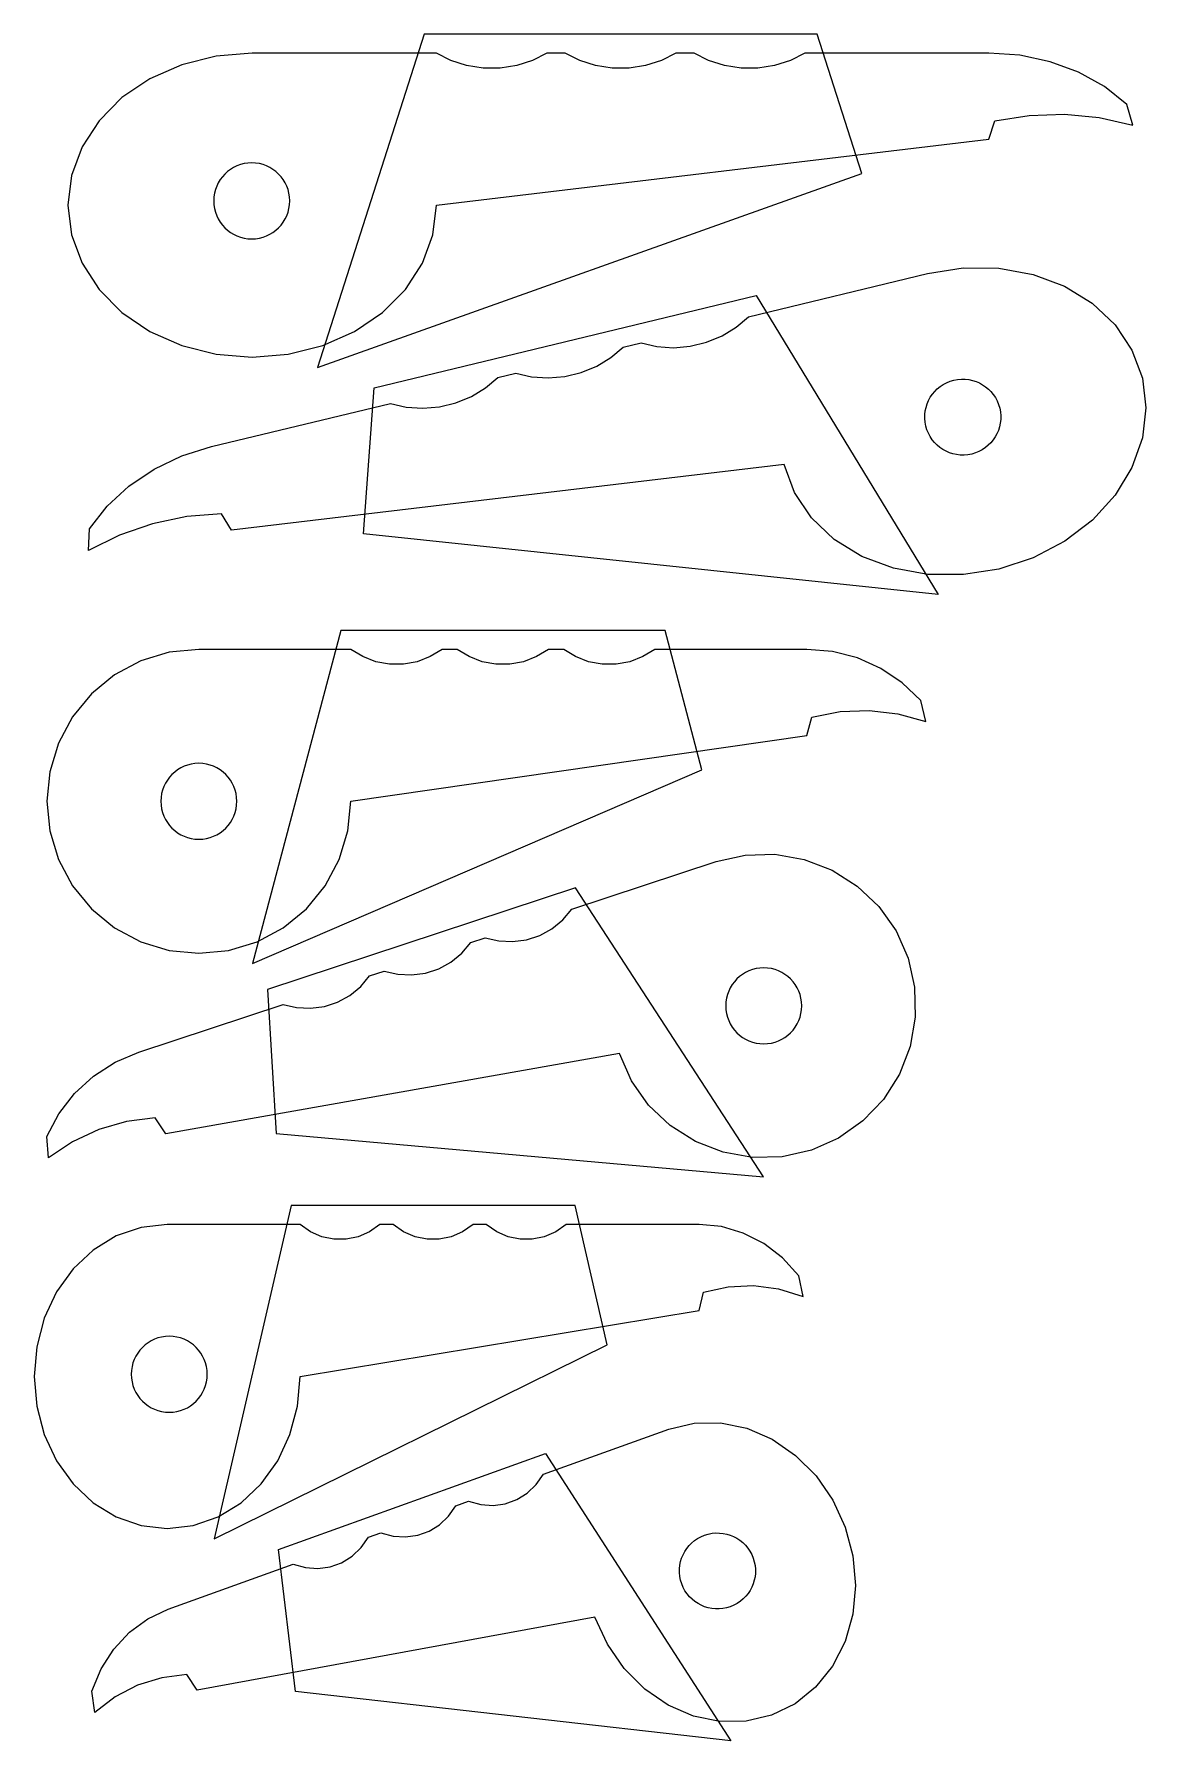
# Model space of a CAD drawing. Header units: millimetres. Extents: x 21 to 28.3, y 18.5 to 29.7.
import ezdxf

# ---------------------------------------------------------------- set-up
doc = ezdxf.new("R2010")
doc.units = ezdxf.units.MM
doc.header["$MEASUREMENT"] = 0
doc.layers.get('0').update_dxf_attribs({"linetype": 'CONTINUOUS'})
doc.layers.add('Taschen', color=2, linetype='CONTINUOUS', lineweight=0)

msp = doc.modelspace()

# ---------------------------------------------------------------- linework, layer by layer
for points in [[(27.341218, 29.142136), (27.567252, 29.177889), (27.79726, 29.184922), (28.02587, 29.163064), (28.247835, 29.112826), (28.207986, 29.250162), (28.059982, 29.366644), (27.890304, 29.460889), (27.703821, 29.530191), (27.505864, 29.572584), (27.302074, 29.586852), (26.092302, 29.586852), (25.997711, 29.538824), (25.894087, 29.505879), (25.784916, 29.489121), (25.673859, 29.489121), (25.56466, 29.505879), (25.461036, 29.538824), (25.366458, 29.586852), (25.245473, 29.586852), (25.150895, 29.538824), (25.047244, 29.505879), (24.938073, 29.489121), (24.827016, 29.489121), (24.717817, 29.505879), (24.614193, 29.538824), (24.519615, 29.586852), (24.398643, 29.586852), (24.304052, 29.538824), (24.200428, 29.505879), (24.091243, 29.489121), (23.980186, 29.489121), (23.870994, 29.505879), (23.767363, 29.538824), (23.672779, 29.586852), (22.463014, 29.586852), (22.227004, 29.567667), (22.000055, 29.510857), (21.790901, 29.418599), (21.607585, 29.294439), (21.457134, 29.143147), (21.345344, 28.970539), (21.276497, 28.783249), (21.253256, 28.588479), (21.276497, 28.393709), (21.345344, 28.206419), (21.457134, 28.033818), (21.607585, 27.882519), (21.790901, 27.75836), (22.000055, 27.666102), (22.227004, 27.609285), (22.463014, 27.590106), (22.69903, 27.609285), (22.925973, 27.666102), (23.135127, 27.75836), (23.318443, 27.882519), (23.468901, 28.033818), (23.58069, 28.206419), (23.649531, 28.393709), (23.672779, 28.588479), (27.302074, 29.021598), (27.341218, 29.142136)], [(22.709549, 28.616257), (22.70826, 28.641776), (22.704478, 28.666558), (22.698328, 28.690478), (22.689935, 28.713409), (22.679425, 28.735227), (22.666923, 28.755806), (22.652555, 28.775021), (22.636446, 28.792745), (22.618722, 28.808855), (22.599507, 28.823223), (22.578929, 28.835725), (22.55711, 28.846236), (22.534179, 28.854629), (22.510259, 28.860779), (22.485476, 28.864562), (22.459955, 28.86585), (22.434436, 28.864562), (22.409654, 28.860779), (22.385735, 28.854629), (22.362803, 28.846236), (22.340985, 28.835725), (22.320406, 28.823223), (22.301192, 28.808855), (22.283467, 28.792745), (22.267358, 28.775021), (22.252989, 28.755806), (22.240487, 28.735227), (22.229977, 28.713409), (22.221584, 28.690478), (22.215433, 28.666558), (22.211651, 28.641776), (22.210362, 28.616257), (22.211651, 28.590738), (22.215433, 28.565956), (22.221584, 28.542036), (22.229977, 28.519105), (22.240487, 28.497287), (22.252989, 28.476708), (22.267358, 28.457493), (22.283467, 28.439769), (22.301192, 28.423659), (22.320406, 28.409291), (22.340985, 28.396789), (22.362803, 28.386278), (22.385735, 28.377885), (22.409654, 28.371735), (22.434436, 28.367952), (22.459955, 28.366664), (22.485476, 28.367952), (22.510259, 28.371735), (22.534179, 28.377885), (22.55711, 28.386278), (22.578929, 28.396789), (22.599507, 28.409291), (22.618722, 28.423659), (22.636446, 28.439769), (22.652555, 28.457493), (22.666923, 28.476708), (22.679425, 28.497287), (22.689935, 28.519105), (22.698328, 28.542036), (22.704478, 28.565956), (22.70826, 28.590738), (22.709549, 28.616257)], [(22.261774, 26.560714), (22.033665, 26.542383), (21.808445, 26.495202), (21.591357, 26.420265), (21.387397, 26.319306), (21.393881, 26.462162), (21.51039, 26.610145), (21.653192, 26.741602), (21.818184, 26.85276), (22.000645, 26.940454), (22.195388, 27.002188), (23.371326, 27.286286), (23.47455, 27.261818), (23.58301, 27.254128), (23.693063, 27.26348), (23.801014, 27.289562), (23.903228, 27.331493), (23.996218, 27.387849), (24.076866, 27.456751), (24.194474, 27.485166), (24.297678, 27.460684), (24.406171, 27.453007), (24.516224, 27.462353), (24.624175, 27.488435), (24.726389, 27.530373), (24.819379, 27.586729), (24.900027, 27.655624), (25.017622, 27.684032), (25.120839, 27.659564), (25.229305, 27.651874), (25.339372, 27.661232), (25.447323, 27.687308), (25.549523, 27.729239), (25.642527, 27.785602), (25.723175, 27.854497), (26.89912, 28.138609), (27.13302, 28.175379), (27.366975, 28.173453), (27.591951, 28.132899), (27.799294, 28.055262), (27.98107, 27.943534), (28.130268, 27.802007), (28.241175, 27.636127), (28.309508, 27.452261), (28.33266, 27.257478), (28.309725, 27.059256), (28.241582, 26.865232), (28.130878, 26.682825), (27.981844, 26.519088), (27.800203, 26.380294), (27.592941, 26.271766), (27.368033, 26.197703), (27.134119, 26.160919), (26.900178, 26.162845), (26.675202, 26.203407), (26.467859, 26.281044), (26.286082, 26.392779), (26.136885, 26.534299), (26.025977, 26.700186), (25.957645, 26.884051), (22.328133, 26.452736), (22.261774, 26.560714)], [(26.887415, 27.137259), (26.882676, 27.162366), (26.880533, 27.187343), (26.880894, 27.212037), (26.883667, 27.236298), (26.888759, 27.259974), (26.896078, 27.282913), (26.905532, 27.304964), (26.917027, 27.325976), (26.930472, 27.345797), (26.945774, 27.364276), (26.962841, 27.381261), (26.981581, 27.396601), (27.0019, 27.410145), (27.023707, 27.42174), (27.04691, 27.431236), (27.071415, 27.438481), (27.096522, 27.443222), (27.121498, 27.445366), (27.146191, 27.445006), (27.170452, 27.442233), (27.194128, 27.437141), (27.217067, 27.429822), (27.239119, 27.420369), (27.260131, 27.408873), (27.279953, 27.395428), (27.298433, 27.380126), (27.315419, 27.363059), (27.33076, 27.34432), (27.344304, 27.324002), (27.355901, 27.302196), (27.365398, 27.278996), (27.372644, 27.254494), (27.377385, 27.229385), (27.379529, 27.204407), (27.379167, 27.179712), (27.376394, 27.15545), (27.3713, 27.131773), (27.36398, 27.108833), (27.354524, 27.086781), (27.343027, 27.065768), (27.32958, 27.045946), (27.314277, 27.027467), (27.297209, 27.010482), (27.278469, 26.995142), (27.25815, 26.981599), (27.236345, 26.970004), (27.213145, 26.960509), (27.188644, 26.953265), (27.163535, 26.948524), (27.138558, 26.94638), (27.113863, 26.946741), (27.089601, 26.949514), (27.065925, 26.954606), (27.042986, 26.961926), (27.020935, 26.97138), (26.999923, 26.982876), (26.980102, 26.996322), (26.961623, 27.011625), (26.944638, 27.028692), (26.929298, 27.047432), (26.915754, 27.067751), (26.904158, 27.089556), (26.894661, 27.112757), (26.887415, 27.137259)], [(26.138526, 25.225467), (26.325063, 25.26122), (26.514883, 25.268253), (26.70355, 25.246395), (26.886723, 25.196156), (26.853832, 25.333492), (26.731694, 25.449975), (26.591665, 25.54422), (26.437775, 25.613522), (26.274404, 25.655914), (26.106218, 25.670183), (25.107845, 25.670183), (25.029788, 25.622155), (24.944271, 25.58921), (24.854169, 25.572452), (24.762522, 25.572452), (24.672407, 25.58921), (24.58689, 25.622155), (24.508832, 25.670183), (24.408992, 25.670183), (24.330935, 25.622155), (24.245404, 25.58921), (24.155303, 25.572452), (24.063655, 25.572452), (23.973547, 25.58921), (23.888023, 25.622155), (23.809966, 25.670183), (23.710133, 25.670183), (23.632069, 25.622155), (23.546551, 25.58921), (23.456443, 25.572452), (23.364795, 25.572452), (23.274687, 25.58921), (23.189163, 25.622155), (23.111106, 25.670183), (22.112733, 25.670183), (21.917963, 25.650998), (21.730673, 25.594187), (21.558065, 25.501929), (21.40678, 25.37777), (21.28262, 25.226477), (21.190362, 25.05387), (21.133545, 24.86658), (21.114367, 24.67181), (21.133545, 24.47704), (21.190362, 24.28975), (21.28262, 24.117149), (21.40678, 23.96585), (21.558065, 23.841691), (21.730673, 23.749432), (21.917963, 23.692615), (22.112733, 23.673437), (22.30751, 23.692615), (22.494793, 23.749432), (22.6674, 23.841691), (22.818686, 23.96585), (22.942852, 24.117149), (23.03511, 24.28975), (23.091921, 24.47704), (23.111106, 24.67181), (26.106218, 25.104929), (26.138526, 25.225467)], [(22.362326, 24.67181), (22.361038, 24.697329), (22.357256, 24.722111), (22.351105, 24.746031), (22.342713, 24.768962), (22.332203, 24.79078), (22.319701, 24.811359), (22.305333, 24.830574), (22.289224, 24.848298), (22.271499, 24.864408), (22.252285, 24.878776), (22.231706, 24.891278), (22.209888, 24.901789), (22.186956, 24.910182), (22.163036, 24.916332), (22.138253, 24.920115), (22.112733, 24.921403), (22.087214, 24.920115), (22.062432, 24.916332), (22.038512, 24.910182), (22.015581, 24.901789), (21.993763, 24.891278), (21.973184, 24.878776), (21.953969, 24.864408), (21.936245, 24.848298), (21.920135, 24.830574), (21.905767, 24.811359), (21.893265, 24.79078), (21.882754, 24.768962), (21.874361, 24.746031), (21.868211, 24.722111), (21.864428, 24.697329), (21.86314, 24.67181), (21.864428, 24.646291), (21.868211, 24.621509), (21.874361, 24.597589), (21.882754, 24.574658), (21.893265, 24.55284), (21.905767, 24.532261), (21.920135, 24.513046), (21.936245, 24.495322), (21.953969, 24.479212), (21.973184, 24.464844), (21.993763, 24.452342), (22.015581, 24.441831), (22.038512, 24.433438), (22.062432, 24.427288), (22.087214, 24.423505), (22.112733, 24.422217), (22.138253, 24.423505), (22.163036, 24.427288), (22.186956, 24.433438), (22.209888, 24.441831), (22.231706, 24.452342), (22.252285, 24.464844), (22.271499, 24.479212), (22.289224, 24.495322), (22.305333, 24.513046), (22.319701, 24.532261), (22.332203, 24.55284), (22.342713, 24.574658), (22.351105, 24.597589), (22.357256, 24.621509), (22.361038, 24.646291), (22.362326, 24.67181)], [(21.125116, 22.329849), (21.113302, 22.470569), (21.19279, 22.619467), (21.296211, 22.75285), (21.420635, 22.866904), (21.562487, 22.958362), (21.71772, 23.024619), (22.665786, 23.33754), (22.754966, 23.316394), (22.846505, 23.311919), (22.937318, 23.324248), (23.024348, 23.352975), (23.104663, 23.397124), (23.175552, 23.455216), (23.234621, 23.525284), (23.329429, 23.556575), (23.418608, 23.535443), (23.510147, 23.530954), (23.600968, 23.543283), (23.687997, 23.57201), (23.768313, 23.616159), (23.839195, 23.674251), (23.89827, 23.744333), (23.993078, 23.775623), (24.082251, 23.754478), (24.17379, 23.750002), (24.26461, 23.762331), (24.351646, 23.791058), (24.431955, 23.835207), (24.502851, 23.893299), (24.561919, 23.963368), (25.509986, 24.276288), (25.700958, 24.319115), (25.89661, 24.323869), (26.08944, 24.290353), (26.272017, 24.219871), (26.437341, 24.115115), (26.579051, 23.980132), (26.691709, 23.820084), (26.770973, 23.641129), (26.813793, 23.45017), (26.818553, 23.254505), (26.785038, 23.061688), (26.714549, 22.879098), (26.609799, 22.713774), (26.474803, 22.572063), (26.314769, 22.45942), (26.135814, 22.380155), (25.944841, 22.337322), (25.74919, 22.332575), (25.556359, 22.36609), (25.373782, 22.436565), (25.208458, 22.541329), (25.066748, 22.676312), (24.954091, 22.836359), (24.874827, 23.015301)], [(26.0725, 23.328222), (26.071211, 23.353741), (26.067429, 23.378523), (26.061278, 23.402442), (26.052885, 23.425374), (26.042375, 23.447192), (26.029873, 23.467771), (26.015504, 23.486985), (25.999395, 23.50471), (25.98167, 23.520819), (25.962456, 23.535188), (25.941877, 23.54769), (25.920059, 23.5582), (25.897127, 23.566594), (25.873208, 23.572744), (25.848426, 23.576526), (25.822907, 23.577815), (25.797385, 23.576526), (25.772601, 23.572744), (25.748681, 23.566594), (25.725749, 23.5582), (25.70393, 23.54769), (25.683351, 23.535188), (25.664137, 23.520819), (25.646413, 23.50471), (25.630305, 23.486985), (25.615937, 23.467771), (25.603436, 23.447192), (25.592926, 23.425374), (25.584534, 23.402442), (25.578384, 23.378523), (25.574602, 23.353741), (25.573313, 23.328222), (25.574602, 23.302703), (25.578384, 23.277921), (25.584534, 23.254001), (25.592926, 23.23107), (25.603436, 23.209252), (25.615937, 23.188673), (25.630305, 23.169458), (25.646413, 23.151733), (25.664137, 23.135624), (25.683351, 23.121256), (25.70393, 23.108753), (25.725749, 23.098243), (25.748681, 23.08985), (25.772601, 23.083699), (25.797385, 23.079917), (25.822907, 23.078629), (25.848426, 23.079917), (25.873208, 23.083699), (25.897127, 23.08985), (25.920059, 23.098243), (25.941877, 23.108753), (25.962456, 23.121256), (25.98167, 23.135624), (25.999395, 23.151733), (26.015504, 23.169458), (26.029873, 23.188673), (26.042375, 23.209252), (26.052885, 23.23107), (26.061278, 23.254001), (26.067429, 23.277921), (26.071211, 23.302703), (26.0725, 23.328222)], [(21.71772, 23.024619), (22.665786, 23.33754)], [(24.874827, 23.015301), (21.894885, 22.487848), (21.82643, 22.592192), (21.638083, 22.567669), (21.455635, 22.514853), (21.283312, 22.434965), (21.125116, 22.329849)], [(25.426571, 21.447687), (25.589766, 21.48344), (25.755849, 21.490466), (25.920916, 21.468615), (26.081167, 21.418376), (26.052385, 21.555705), (25.945533, 21.672188), (25.823015, 21.76644), (25.688385, 21.835735), (25.545441, 21.878134), (25.398305, 21.892403), (24.52481, 21.892403), (24.456532, 21.844375), (24.381703, 21.811429), (24.302872, 21.794665), (24.222699, 21.794665), (24.143855, 21.811429), (24.069026, 21.844375), (24.000735, 21.892403), (23.913387, 21.892403), (23.845095, 21.844375), (23.770266, 21.811429), (23.691435, 21.794665), (23.611249, 21.794665), (23.532405, 21.811429), (23.457589, 21.844375), (23.389298, 21.892403), (23.301956, 21.892403), (23.233651, 21.844375), (23.158829, 21.811429), (23.079998, 21.794665), (22.999812, 21.794665), (22.920981, 21.811429), (22.846152, 21.844375), (22.777861, 21.892403), (21.904379, 21.892403), (21.733969, 21.873224), (21.57011, 21.816407), (21.419095, 21.724149), (21.286737, 21.59999), (21.178108, 21.44869), (21.097392, 21.276083), (21.047682, 21.0888), (21.030898, 20.89403), (21.047682, 20.69926), (21.097392, 20.511976), (21.178108, 20.339369), (21.286737, 20.188069), (21.419095, 20.06391), (21.57011, 19.971652), (21.733969, 19.914835), (21.904379, 19.895657), (22.074789, 19.914835), (22.238642, 19.971652), (22.389656, 20.06391), (22.522021, 20.188069), (22.630657, 20.339369), (22.711373, 20.511976), (22.761076, 20.69926), (22.777861, 20.89403), (25.398305, 21.327149), (25.426571, 21.447687)], [(22.167882, 20.907919), (22.166593, 20.933438), (22.162811, 20.95822), (22.156661, 20.982139), (22.148268, 21.005071), (22.137758, 21.026889), (22.125256, 21.047468), (22.110888, 21.066682), (22.094779, 21.084407), (22.077055, 21.100516), (22.05784, 21.114885), (22.037261, 21.127387), (22.015443, 21.137897), (21.992512, 21.14629), (21.968592, 21.152441), (21.943809, 21.156223), (21.918288, 21.157512), (21.892769, 21.156223), (21.867987, 21.152441), (21.844068, 21.14629), (21.821136, 21.137897), (21.799318, 21.127387), (21.778739, 21.114885), (21.759525, 21.100516), (21.7418, 21.084407), (21.725691, 21.066682), (21.711322, 21.047468), (21.69882, 21.026889), (21.68831, 21.005071), (21.679917, 20.982139), (21.673766, 20.95822), (21.669984, 20.933438), (21.668695, 20.907919), (21.669984, 20.882399), (21.673766, 20.857617), (21.679917, 20.833698), (21.68831, 20.810766), (21.69882, 20.788948), (21.711322, 20.768369), (21.725691, 20.749155), (21.7418, 20.73143), (21.759525, 20.715321), (21.778739, 20.700952), (21.799318, 20.68845), (21.821136, 20.67794), (21.844068, 20.669547), (21.867987, 20.663396), (21.892769, 20.659614), (21.918288, 20.658325), (21.943809, 20.659614), (21.968592, 20.663396), (21.992512, 20.669547), (22.015443, 20.67794), (22.037261, 20.68845), (22.05784, 20.700952), (22.077055, 20.715321), (22.094779, 20.73143), (22.110888, 20.749155), (22.125256, 20.768369), (22.137758, 20.788948), (22.148268, 20.810766), (22.156661, 20.833698), (22.162811, 20.857617), (22.166593, 20.882399), (22.167882, 20.907919)], [(22.034825, 18.936278), (21.869162, 18.914685), (21.710504, 18.86507), (21.562582, 18.788641), (21.428793, 18.687119), (21.40939, 18.826076), (21.470507, 18.971855), (21.553888, 19.102023), (21.657112, 19.212795), (21.777263, 19.301079), (21.91089, 19.364311), (22.732817, 19.659993), (22.813322, 19.637912), (22.894885, 19.632242), (22.974733, 19.643147), (23.050173, 19.670287), (23.118688, 19.712754), (23.177953, 19.769083), (23.225954, 19.837388), (23.308141, 19.866956), (23.38866, 19.844889), (23.470224, 19.839206), (23.550078, 19.850124), (23.625531, 19.877265), (23.694046, 19.919732), (23.753291, 19.97606), (23.801292, 20.044365), (23.883473, 20.07392), (23.964005, 20.051852), (24.045562, 20.046183), (24.125423, 20.057101), (24.200862, 20.084242), (24.269371, 20.126695), (24.328629, 20.183024), (24.37663, 20.251343), (25.198557, 20.547011), (25.365387, 20.586656), (25.538808, 20.58865), (25.712134, 20.552965), (25.878706, 20.48093), (26.032149, 20.375339), (26.166521, 20.240248), (26.276696, 20.080851), (26.358416, 19.903252), (26.40856, 19.714301), (26.425175, 19.52124), (26.407651, 19.331501), (26.356639, 19.15237), (26.274133, 18.990735), (26.163266, 18.852809), (26.02831, 18.743868), (25.874447, 18.668144), (25.707618, 18.628512), (25.534197, 18.626504), (25.360857, 18.662189), (25.194298, 18.734225), (25.040856, 18.839815), (24.90647, 18.974907), (24.796308, 19.134317), (24.714589, 19.311902), (22.102228, 18.832423), (22.034825, 18.936278)], [(25.283857, 19.531453), (25.276432, 19.555901), (25.271602, 19.580501), (25.269293, 19.60509), (25.269428, 19.629508), (25.271932, 19.653595), (25.27673, 19.677191), (25.283746, 19.700135), (25.292904, 19.722266), (25.304129, 19.743424), (25.317346, 19.763448), (25.332478, 19.782179), (25.349451, 19.799455), (25.368189, 19.815115), (25.388615, 19.829001), (25.410656, 19.84095), (25.434234, 19.850802), (25.458681, 19.858228), (25.483278, 19.863057), (25.507866, 19.865366), (25.532284, 19.86523), (25.55637, 19.862725), (25.579966, 19.857926), (25.60291, 19.85091), (25.625041, 19.841751), (25.646199, 19.830525), (25.666223, 19.817308), (25.684953, 19.802175), (25.702229, 19.785203), (25.717889, 19.766466), (25.731773, 19.746041), (25.74372, 19.724002), (25.753571, 19.700425), (25.760998, 19.675976), (25.765829, 19.651377), (25.768139, 19.626787), (25.768004, 19.602368), (25.765499, 19.57828), (25.760701, 19.554684), (25.753684, 19.531739), (25.744526, 19.509607), (25.7333, 19.488449), (25.720083, 19.468424), (25.704951, 19.449693), (25.687979, 19.432418), (25.669243, 19.416758), (25.648818, 19.402874), (25.626781, 19.390926), (25.603207, 19.381076), (25.578756, 19.37365), (25.554155, 19.368821), (25.529564, 19.366512), (25.505144, 19.366648), (25.481056, 19.369153), (25.457459, 19.373952), (25.434515, 19.380968), (25.412384, 19.390127), (25.391226, 19.401353), (25.371202, 19.41457), (25.352472, 19.429703), (25.335198, 19.446675), (25.319538, 19.465412), (25.305655, 19.485838), (25.293708, 19.507876), (25.283857, 19.531453)]]:
    msp.add_lwpolyline(points)
at = {"layer": 'Taschen'}
for points in [[(23.591738, 29.711649), (22.891183, 27.522343), (26.466421, 28.795775), (26.173357, 29.711649), (23.591738, 29.711649)], [(25.772654, 27.994837), (26.967764, 26.031281), (23.193449, 26.429474), (23.263226, 27.388561), (25.772654, 27.994837)], [(23.044225, 25.79498), (22.466086, 23.605674), (25.416588, 24.879106), (25.17474, 25.79498), (23.044225, 25.79498)], [(25.82151, 22.205052), (24.58632, 24.10284), (22.563159, 23.435088), (22.620546, 22.489557), (25.82151, 22.205052)], [(22.719348, 22.017199), (22.213529, 19.827894), (24.794938, 21.101332), (24.58335, 22.017199), (22.719348, 22.017199)], [(24.389448, 20.388577), (25.606489, 18.499727), (22.746414, 18.824177), (22.635486, 19.757609), (24.389448, 20.388577)]]:
    msp.add_lwpolyline(points, dxfattribs=at)

doc.saveas('drawing.dxf')
